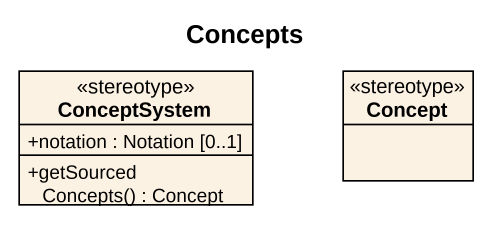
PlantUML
@startuml
title Concepts
hide circle
hide empty members
skinparam classAttributeIconSize 0
class ConceptSystem <<stereotype>> {
  +notation : Notation [0..1]
  +getSourcedConcepts() : Concept
}
class Concept <<stereotype>>
@enduml
